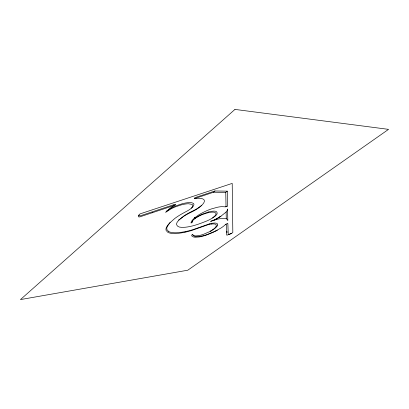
<?xml version="1.0" encoding="UTF-8"?>
<svg xmlns="http://www.w3.org/2000/svg" width="409" height="409" viewBox="0 0 409 409"><rect width="100%" height="100%" fill="white"/><g stroke="black" fill="none" stroke-linecap="round" stroke-linejoin="round"><path stroke-width="0.61" d="M217.67 225.042L216.99 226.325A12.94 3.466 -24.6 0 1 216.356 227.056A13.528 3.625 -24.6 0 1 214.204 228.907L210.553 231.218M138.472 215.88L139.714 214.137A2.413 0.798 -22.8 0 1 140.573 213.708L232.21 183.39L232.823 232.501A2.198 0.542 -25.1 0 1 232.501 232.813L229.965 234.117A1.488 0.368 -25.1 0 1 229.812 234.183M216.172 226.177L215.972 226.586A13.144 3.517 -24.5 0 1 215.114 227.706A13.543 3.63 -24.5 0 1 213.125 229.469L210.114 231.468L210.436 231.289M174.265 205.599L174.208 205.594A2.04 0.66 -23.9 0 0 173.145 205.783L139.755 216.898A3.221 1.058 -22.8 0 1 139.208 216.954L138.533 216.821L138.441 216.024M175.461 204.837A1.176 0.378 -24 0 1 174.822 205.298A16.881 5.312 -24.1 0 0 169.321 208.728L165.573 212.419L170.609 209.096A15.885 4.964 -23.9 0 1 173.314 207.757A15.562 4.862 -23.9 0 1 175.451 206.836L181.161 204.924A20.072 6.232 -23.9 0 1 188.375 203.743L191.959 204.372A14.765 4.601 -24 0 1 192.767 205.671L192.45 206.898L191.412 208.247M166.131 211.698L166.714 211.08M166.417 211.33L171.519 207.966A16.125 5.051 -24 0 1 174.26 206.617A15.823 4.959 -24 0 1 176.417 205.686L182.184 203.759A20.358 6.34 -23.9 0 1 189.582 202.583L191.78 202.746L193.258 203.319A14.54 4.545 -24.1 0 1 193.922 204.756L193.022 206.652L190.313 209.055A12.889 4.034 -24.2 0 1 185.962 211.657L182.312 213.621A29.407 8.62 -24.4 0 0 174.791 218.472L169.669 223.002L167.23 226.627A33.093 9.688 -24.5 0 0 166.974 229.638L168.641 231.494M170.113 222.532L167.654 225.303L166.381 227.496A32.776 9.571 -24.5 0 0 166.136 230.466L167.782 232.292A40.798 11.943 -24.7 0 0 184.986 232.194M192.215 211.243L189.362 212.67A21.437 6.288 -24.5 0 0 184.157 215.758L178.897 219.991M179.239 219.669L179.561 219.352M178.917 219.97L183.396 216.56A21.273 6.227 -24.4 0 1 189.26 213.176L191.075 212.281A17.715 5.511 -24.3 0 0 196.346 209.418C199.689 207.567 209.848 199.684 200.681 198.365A25.844 8.016 -24.1 0 0 195.768 198.447L194.541 198.569A1.866 0.598 -24.7 0 1 194.29 198.488L194.715 197.838A1.416 0.455 -24.7 0 1 195.62 197.424L214.935 190.977L227.271 191.161L227.537 205.747A1.171 0.337 -25.4 0 1 227.138 206.228M179.106 219.791L177.276 222.097A23.236 6.815 -24.5 0 0 176.586 224.74C177.859 228.002 182.394 227.317 185.205 227.251C192.342 226.535 199.137 223.999 205.763 221.387A12.71 3.63 -24.7 0 0 210.052 219.423C212.087 218.155 220.006 214.372 216.279 211.443A16.677 4.755 -24.6 0 0 208.145 212.066M194.648 198.575L213.539 192.24L214.935 190.977M201.351 205.604L201.581 205.41M195.395 217.378L195.707 217.128M195.078 217.639L192.204 220.395A17.771 5.087 -24.8 0 0 191.049 223.063L192.179 222.174A12.577 3.609 -24.7 0 1 193.227 220.006L195.783 217.762L199.341 215.589A12.837 3.681 -24.6 0 1 202.097 214.25L208.135 212.077M194.955 217.736L195.349 217.419M201.167 205.763L197.547 208.35A17.863 5.573 -24.4 0 1 192.215 211.243M195.027 217.68L195.579 217.23M213.539 192.24L225.758 192.394L227.271 191.161M194.725 217.925L195.507 217.291M212.562 217.982L215.287 215.471A12.761 3.635 -24.7 0 0 216.003 213.641L215.282 212.634A16.304 4.642 -24.6 0 0 212.649 212.123L211.729 212.159A16.278 4.637 -24.6 0 0 207.235 212.971L203.391 214.193A12.725 3.64 -24.6 0 0 198.14 216.55L194.301 218.938M220.206 216.693L220.937 216.223L219.51 217.143A16.069 4.55 -24.9 0 1 214.132 220.134M220.65 216.407L225.865 212.266A17.873 5.077 -24.9 0 0 227.194 210.461L227.593 208.973L227.808 220.604L226.877 219.096A24.76 6.621 -24.6 0 0 225.461 218.58L220.84 218.59A22.464 6.012 -24.6 0 0 217.036 219.326L210.609 221.361A17.725 5.041 -24.9 0 0 216.76 218.621L220.395 216.571M219.541 217.123L219.955 216.857M210.405 231.305L210.998 230.973M210.313 231.356L203.421 234.347A14.494 3.896 -24.6 0 1 200.359 235.252A14.3 3.839 -24.6 0 1 198.263 235.686L195.87 235.896A17.158 4.622 -24.7 0 1 194.071 235.696L192.992 235.098L192.741 234.393L191.617 235.119L191.944 236.08L193.365 236.918A24.218 6.508 -24.8 0 0 195.742 237.225L198.897 236.995A20.23 5.419 -24.7 0 0 200.717 236.673A20.424 5.47 -24.7 0 0 205.742 235.313L213.063 232.409L220.983 228.033A17.439 4.652 -24.7 0 0 224.827 225.139L225.553 224.454A1.207 0.317 -25.1 0 1 226.121 224.05A1.508 0.394 -25.1 0 1 227.752 223.8M216.085 230.87L216.443 230.681M217.363 230.18L216.31 230.748M216.407 230.691L207.015 234.608A20.649 5.537 -24.8 0 1 200.098 236.305L196.913 236.535A24.601 6.621 -24.9 0 1 194.51 236.218L193.334 235.63L192.777 234.751M225.497 224.505A1.59 0.414 -25.1 0 1 225.819 224.429L225.88 224.423A1.794 0.47 -25.1 0 1 226.356 224.495L226.525 232.041L227.015 231.801L227.026 232.506L226.54 232.736L226.765 235.155A2.551 0.629 -25 0 0 227.072 235.16L231.315 233.498A1.447 0.358 -25.1 0 0 231.479 233.427M229.694 234.173L228.549 234.485A2.592 0.639 -25.1 0 1 228.242 234.475L227.864 223.754M226.525 232.041L227.015 231.837M174.004 204.643L140.267 215.824A3.277 1.079 -22.8 0 1 139.709 215.88L139.024 215.742L138.932 214.935M209.352 223.881L192.925 229.659A42.316 12.423 -24.8 0 1 185.993 231.468M225.195 206.836L221.939 206.632A24.1 6.846 -24.7 0 0 217.532 207.235L211.305 208.948A19.1 5.46 -24.8 0 0 206.954 210.625C202.046 212.859 196.933 215.313 193.35 219.469A17.97 5.153 -24.8 0 0 192.184 221.918L192.179 222.174M152.189 212.516L152.209 212.798M225.758 192.394L226.034 206.739M226.136 211.969L226.269 218.789M227.169 206.238A1.478 0.424 -25.4 0 1 225.298 206.78M211.269 224.06A15.568 4.172 -24.5 0 1 216.141 226.192M211.31 224.03A15.598 4.182 -24.5 0 0 208.043 224.725L191.79 230.451A41.662 12.204 -24.7 0 1 184.934 232.24M174.004 204.704A1.708 0.552 -23.9 0 1 175.558 204.807M186.044 231.417A41.467 12.168 -24.7 0 1 168.62 231.499M209.29 223.902A15.869 4.259 -24.5 0 1 217.629 225.057M234.96 109.413L20.45 299.587L187.792 270.206L388.55 129.362L234.96 109.413"/></g></svg>
